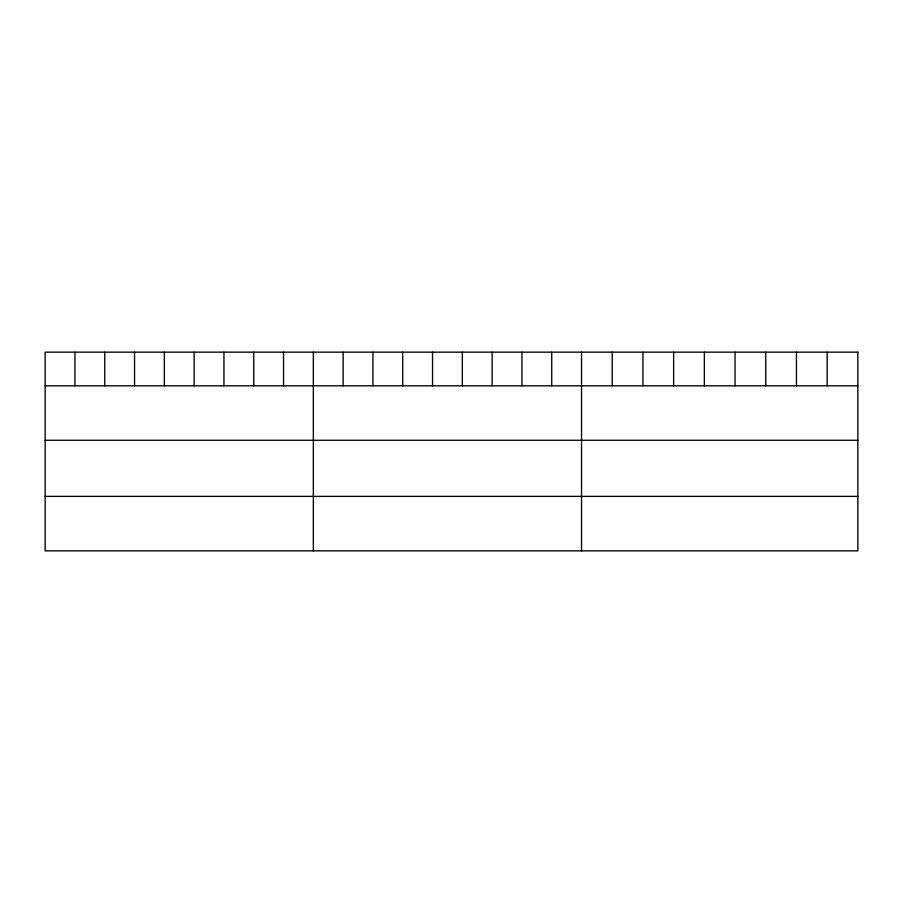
<?xml version="1.0" encoding="UTF-8"?>
<svg xmlns="http://www.w3.org/2000/svg" width="903" height="903" viewBox="0 0 903 903"><rect width="100%" height="100%" fill="white"/><g stroke="black" fill="none" stroke-linecap="round" stroke-linejoin="round"><path stroke-width="1.35" d="M45.15 385.818L857.85 385.818M45.15 440.28L857.85 440.28M45.15 496.39L857.85 496.39M827.148 352.147L827.148 385.818M796.446 352.147L796.446 385.818M765.744 352.147L765.744 385.818M735.042 352.147L735.042 385.818M704.34 352.147L704.34 385.818M673.638 352.147L673.638 385.818M642.936 352.147L642.936 385.818M612.234 352.147L612.234 385.818M581.532 352.147L581.532 550.853M551.733 352.147L551.733 385.818M521.934 352.147L521.934 385.818M492.135 352.147L492.135 385.818M462.336 352.147L462.336 385.818M432.537 352.147L432.537 385.818M402.738 352.147L402.738 385.818M372.939 352.147L372.939 385.818M343.14 352.147L343.14 385.818M313.341 352.147L313.341 550.853M283.542 352.147L283.542 385.818M253.743 352.147L253.743 385.818M223.944 352.147L223.944 385.818M194.145 352.147L194.145 385.818M164.346 352.147L164.346 385.818M134.547 352.147L134.547 385.818M104.748 352.147L104.748 385.818M74.949 352.147L74.949 385.818M857.85 352.147L45.15 352.147L45.15 550.853L857.85 550.853L857.85 352.147"/></g></svg>
